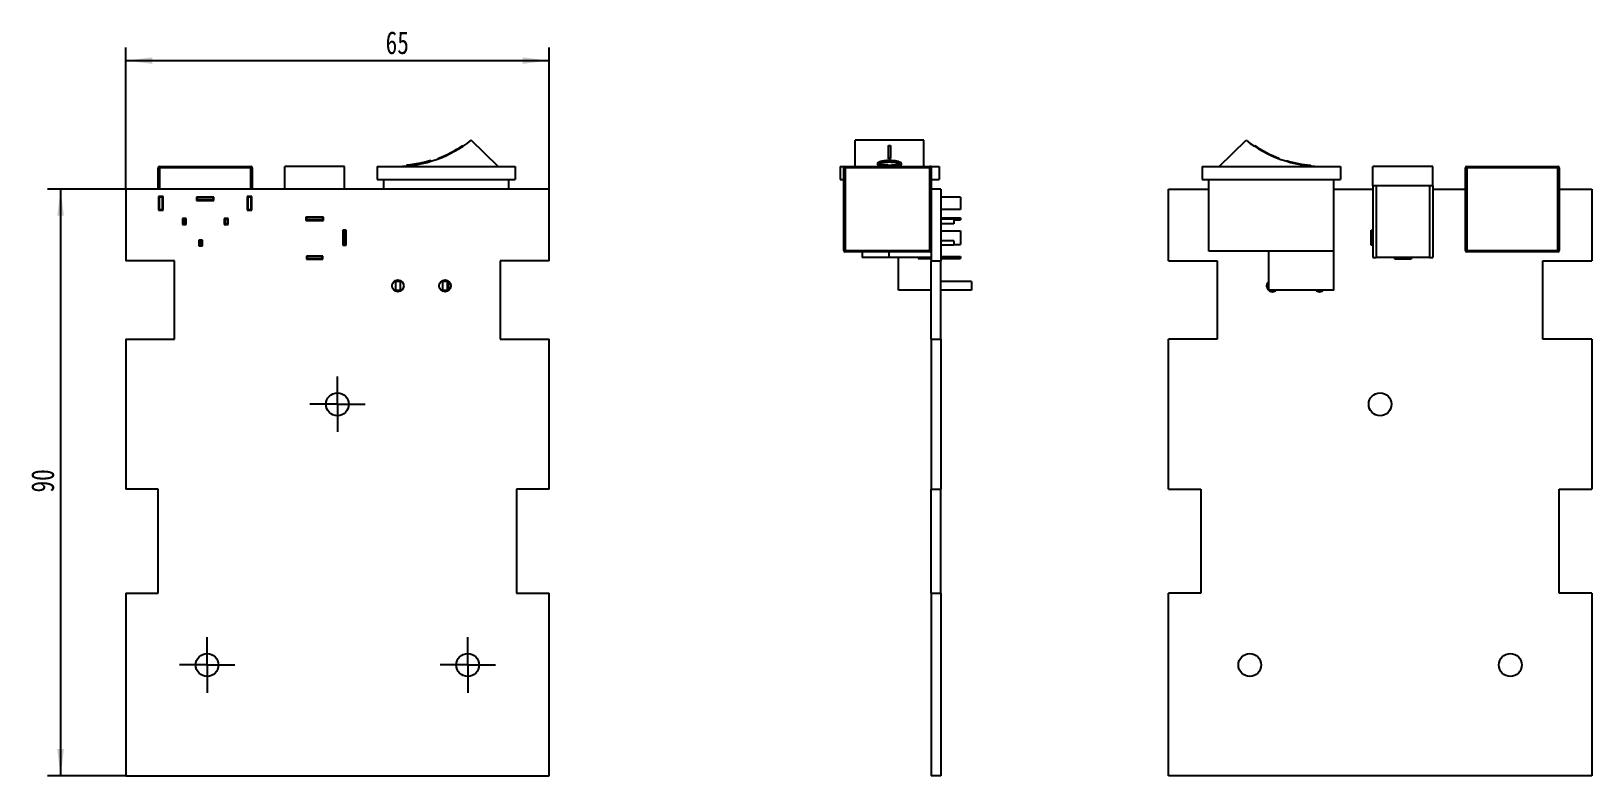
# Model space of a CAD drawing. Header units: millimetres. Extents: x 506 to 746, y 168 to 282.
import ezdxf

# ---------------------------------------------------------------- set-up
doc = ezdxf.new("R2010")
doc.units = ezdxf.units.MM
doc.linetypes.add('CENTERX2', pattern=[20.32, 12.7, -2.54, 2.54, -2.54])
doc.layers.add('中心线层', color=1, linetype='CENTERX2', lineweight=25)
doc.layers.add('标注层', color=150, linetype='Continuous', lineweight=25)
doc.styles.add('SLDTEXTSTYLE1', font='hyswlongfangsong.ttf')
doc.dimstyles.new('SLDDIMSTYLE0', dxfattribs={"dimtxt": 3.5, "dimasz": 4.08, "dimexe": 0, "dimexo": 0.0625, "dimgap": 0.875, "dimtad": 2, "dimrnd": 1e-09, "dimzin": 12, "dimdsep": 46, "dimtxsty": 'SLDTEXTSTYLE1', "dimsah": 1, "dimcen": 0.09, "dimadec": 0, "dimazin": 3, "dimtfac": 1, "dimtofl": 0, "dimtmove": 0, "dimatfit": 3, "dimfxl": 0, "dimfrac": 2, "dimtolj": 1, "dimtzin": 12, "dimarcsym": 0})

# ---------------------------------------------------------------- blocks, each defined once
blk = doc.blocks.new('_D')
at = {"layer": '标注层'}
for p, q in [((520.89, 257.52), (520.89, 279.25)), ((585.89, 257.52), (585.89, 279.25)), ((520.89, 277.25), (585.89, 277.25))]:
    blk.add_line(p, q, dxfattribs=at)
for points in [[(520.89, 277.25), (524.97, 276.74), (524.97, 277.75)], [(585.89, 277.25), (581.81, 277.75), (581.81, 276.74)]]:
    blk.add_solid(points, dxfattribs=at)
at = {"layer": '标注层', "insert": (560.79, 281.76), "char_height": 3.5, "attachment_point": 1, "style": 'SLDTEXTSTYLE1'}
blk.add_mtext('65', dxfattribs=at)
blk = doc.blocks.new('_D_1')
at = {"layer": '标注层'}
for p, q in [((520.89, 257.52), (508.89, 257.52)), ((510.89, 257.52), (510.89, 167.52)), ((520.89, 167.52), (508.89, 167.52))]:
    blk.add_line(p, q, dxfattribs=at)
for points in [[(510.89, 257.52), (510.38, 253.44), (511.4, 253.44)], [(510.89, 167.52), (511.4, 171.6), (510.38, 171.6)]]:
    blk.add_solid(points, dxfattribs=at)
at = {"layer": '标注层', "insert": (506.38, 210.98), "char_height": 3.5, "attachment_point": 1, "rotation": 90, "style": 'SLDTEXTSTYLE1'}
blk.add_mtext('90', dxfattribs=at)
blk = doc.blocks.new('SW_CENTERMARKSYMBOL_0')
at = {"layer": '中心线层', "color": 0}
for p, q in [((0, 2.5), (0, 4.25)), ((0, 0), (0, 2.5)), ((-2.5, 0), (-4.25, 0)), ((0, 0), (-2.5, 0)), ((0, 0), (0, -2.5)), ((0, 0), (2.5, 0)), ((2.5, 0), (4.25, 0)), ((0, -2.5), (0, -4.25))]:
    blk.add_line(p, q, dxfattribs=at)
blk = doc.blocks.new('SW_CENTERMARKSYMBOL_1')
at = {"layer": '中心线层', "color": 0}
for p, q in [((0, 2.5), (0, 4.25)), ((0, 0), (0, 2.5)), ((-2.5, 0), (-4.25, 0)), ((0, 0), (-2.5, 0)), ((0, 0), (0, -2.5)), ((0, 0), (2.5, 0)), ((2.5, 0), (4.25, 0)), ((0, -2.5), (0, -4.25))]:
    blk.add_line(p, q, dxfattribs=at)
blk = doc.blocks.new('SW_CENTERMARKSYMBOL_2')
at = {"layer": '中心线层', "color": 0}
for p, q in [((0, 2.5), (0, 4.25)), ((0, 0), (0, 2.5)), ((-2.5, 0), (-4.25, 0)), ((0, 0), (-2.5, 0)), ((0, 0), (0, -2.5)), ((0, 0), (2.5, 0)), ((2.5, 0), (4.25, 0)), ((0, -2.5), (0, -4.25))]:
    blk.add_line(p, q, dxfattribs=at)

msp = doc.modelspace()

# ---------------------------------------------------------------- linework, layer by layer
at = {"color": 7, "linetype": 'Continuous', "lineweight": 25}
for p, q in [((572.63, 264.082), (572.63, 264.201)), ((578.09, 261.018), (573.933, 265.018)), ((632.894, 261.018), (632.894, 265.018)), ((643.394, 265.018), (632.894, 265.018)), ((638.008, 262.306), (638.008, 264.201)), ((638.008, 264.201), (638.28, 264.201)), ((638.28, 264.201), (638.28, 262.306)), ((643.394, 261.018), (643.394, 265.018)), ((688.758, 261.018), (692.915, 265.018)), ((694.218, 264.082), (694.218, 264.201)), ((564.024, 261.193), (564.024, 261.092)), ((567.746, 261.807), (567.746, 261.912)), ((568.911, 262.199), (568.911, 262.306)), ((636.283, 261.453), (636.283, 261.353)), ((638.28, 262.306), (638.008, 262.306)), ((638.008, 262.199), (638.008, 262.306)), ((638.28, 262.199), (638.008, 262.199)), ((638.28, 262.199), (638.28, 262.306)), ((640.005, 261.351), (640.005, 261.455)), ((697.937, 262.199), (697.937, 262.306)), ((699.102, 261.912), (699.102, 261.807)), ((702.824, 261.092), (702.824, 261.193)), ((526.09, 260.818), (525.89, 260.818)), ((525.89, 257.518), (525.89, 260.818)), ((526.09, 260.818), (526.09, 261.018)), ((526.09, 261.018), (540.09, 261.018)), ((540.09, 260.818), (526.09, 260.818)), ((540.09, 261.018), (540.09, 260.818)), ((540.29, 260.818), (540.09, 260.818)), ((540.29, 260.818), (540.29, 257.518)), ((554.49, 261.018), (545.29, 261.018)), ((545.29, 257.518), (545.29, 261.018)), ((554.49, 257.518), (554.49, 261.018)), ((559.49, 261.018), (580.69, 261.018)), ((559.49, 261.018), (559.49, 259.018)), ((559.49, 259.018), (580.69, 259.018)), ((560.49, 257.518), (560.49, 259.018)), ((579.69, 257.518), (579.69, 259.018)), ((580.69, 261.018), (580.69, 259.018)), ((630.544, 261.018), (631.338, 261.018)), ((630.544, 261.018), (630.544, 259.018)), ((630.544, 259.018), (631.138, 259.018)), ((631.338, 260.818), (631.138, 260.818)), ((631.138, 248.118), (631.138, 260.818)), ((631.338, 260.818), (631.338, 261.018)), ((631.338, 261.018), (644.338, 261.018)), ((631.338, 260.818), (631.338, 248.118)), ((644.338, 260.818), (631.338, 260.818)), ((644.538, 261.018), (644.338, 261.018)), ((644.338, 260.818), (644.338, 261.018)), ((644.338, 248.118), (644.338, 260.818)), ((644.538, 260.818), (644.338, 260.818)), ((644.538, 260.818), (644.538, 261.018)), ((644.538, 261.018), (645.744, 261.018)), ((644.538, 260.818), (644.538, 257.518)), ((644.538, 259.018), (645.744, 259.018)), ((644.544, 257.518), (644.544, 259.018)), ((645.744, 261.018), (645.744, 259.018)), ((686.158, 261.018), (686.158, 259.018)), ((686.158, 261.018), (707.358, 261.018)), ((686.158, 259.018), (707.358, 259.018)), ((687.158, 248.018), (687.158, 259.018)), ((706.358, 248.018), (706.358, 259.018)), ((707.358, 261.018), (707.358, 259.018)), ((721.558, 261.018), (712.358, 261.018)), ((712.358, 258.018), (712.358, 261.018)), ((721.558, 258.018), (721.558, 261.018)), ((726.558, 248.118), (726.558, 260.818)), ((726.758, 260.818), (726.558, 260.818)), ((726.758, 260.818), (726.758, 261.018)), ((726.758, 261.018), (740.758, 261.018)), ((726.758, 260.818), (726.758, 248.118)), ((740.758, 260.818), (726.758, 260.818)), ((740.758, 261.018), (740.758, 260.818)), ((740.758, 248.118), (740.758, 260.818)), ((740.958, 260.818), (740.758, 260.818)), ((740.958, 260.818), (740.958, 248.118)), ((585.89, 257.518), (520.89, 257.518)), ((520.89, 257.518), (520.89, 246.518)), ((526.64, 256.418), (525.94, 256.418)), ((525.94, 256.418), (525.94, 254.318)), ((526.64, 254.318), (526.64, 256.418)), ((540.24, 256.418), (539.54, 256.418)), ((539.54, 256.418), (539.54, 254.318)), ((540.24, 254.318), (540.24, 256.418)), ((585.89, 246.518), (585.89, 257.518)), ((646.038, 257.518), (644.538, 257.518)), ((644.538, 257.518), (644.538, 246.518)), ((646.038, 257.518), (646.038, 246.518)), ((680.958, 246.518), (680.958, 257.518)), ((680.958, 257.518), (687.158, 257.518)), ((706.358, 257.518), (712.358, 257.518)), ((721.558, 258.018), (712.358, 258.018)), ((712.358, 258.018), (712.358, 247.018)), ((712.858, 258.018), (712.858, 247.018)), ((721.058, 258.018), (721.058, 247.018)), ((721.558, 258.018), (721.558, 247.018)), ((721.558, 257.518), (726.558, 257.518)), ((740.958, 257.518), (745.958, 257.518)), ((745.958, 257.518), (745.958, 246.518)), ((525.94, 254.318), (526.64, 254.318)), ((526.54, 256.318), (526.04, 256.318)), ((526.04, 256.318), (526.04, 254.418)), ((526.04, 254.418), (526.54, 254.418)), ((526.54, 254.418), (526.54, 256.318)), ((534.44, 256.318), (531.74, 256.318)), ((531.74, 256.318), (531.74, 255.768)), ((531.74, 255.768), (534.44, 255.768)), ((534.34, 256.218), (531.84, 256.218)), ((531.84, 256.218), (531.84, 255.868)), ((531.84, 255.868), (534.34, 255.868)), ((534.34, 255.868), (534.34, 256.218)), ((534.44, 255.768), (534.44, 256.318)), ((539.54, 254.318), (540.24, 254.318)), ((539.64, 256.318), (539.64, 254.418)), ((540.14, 256.318), (539.64, 256.318)), ((539.64, 254.418), (540.14, 254.418)), ((540.14, 254.418), (540.14, 256.318)), ((644.531, 256.318), (644.531, 254.418)), ((644.538, 256.318), (644.531, 256.318)), ((644.538, 254.418), (644.531, 254.418)), ((649.038, 256.318), (646.038, 256.318)), ((649.038, 254.418), (646.038, 254.418)), ((649.038, 256.318), (649.038, 254.418)), ((530.19, 253.018), (529.59, 253.018)), ((529.59, 253.018), (529.59, 252.118)), ((529.59, 252.118), (530.19, 252.118)), ((529.69, 252.918), (529.69, 252.218)), ((530.09, 252.918), (529.69, 252.918)), ((529.69, 252.218), (530.09, 252.218)), ((530.09, 252.218), (530.09, 252.918)), ((530.19, 252.118), (530.19, 253.018)), ((535.99, 253.018), (535.99, 252.118)), ((536.59, 253.018), (535.99, 253.018)), ((535.99, 252.118), (536.59, 252.118)), ((536.09, 252.918), (536.09, 252.218)), ((536.49, 252.918), (536.09, 252.918)), ((536.09, 252.218), (536.49, 252.218)), ((536.49, 252.218), (536.49, 252.918)), ((536.59, 252.118), (536.59, 253.018)), ((551.24, 253.218), (548.54, 253.218)), ((548.54, 253.218), (548.54, 252.718)), ((548.54, 252.718), (551.24, 252.718)), ((548.64, 253.118), (548.64, 252.818)), ((551.14, 253.118), (548.64, 253.118)), ((548.64, 252.818), (551.14, 252.818)), ((551.14, 252.818), (551.14, 253.118)), ((551.24, 252.718), (551.24, 253.218)), ((646.038, 253.118), (649.038, 253.118)), ((648.038, 252.918), (646.038, 252.918)), ((648.038, 252.218), (646.038, 252.218)), ((648.038, 252.918), (648.038, 252.218)), ((648.038, 252.818), (649.038, 252.818)), ((649.038, 253.118), (649.038, 252.818)), ((532.69, 249.718), (532.09, 249.718)), ((532.09, 249.718), (532.09, 248.818)), ((532.59, 249.618), (532.19, 249.618)), ((532.19, 249.618), (532.19, 248.918)), ((532.59, 248.918), (532.59, 249.618)), ((532.69, 248.818), (532.69, 249.718)), ((554.74, 251.218), (554.24, 251.218)), ((554.24, 251.218), (554.24, 248.918)), ((554.34, 251.118), (554.34, 249.018)), ((554.64, 251.118), (554.34, 251.118)), ((554.49, 251.118), (554.49, 251.218)), ((554.64, 249.018), (554.64, 251.118)), ((554.74, 248.918), (554.74, 251.218)), ((646.038, 251.118), (649.038, 251.118)), ((648.038, 249.618), (646.038, 249.618)), ((648.038, 249.618), (648.038, 248.918)), ((649.038, 251.118), (649.038, 249.018)), ((712.108, 248.918), (712.108, 251.218)), ((712.108, 251.218), (712.358, 251.218)), ((712.208, 249.018), (712.208, 251.118)), ((712.208, 251.118), (712.358, 251.118)), ((532.09, 248.818), (532.69, 248.818)), ((532.19, 248.918), (532.59, 248.918)), ((551.14, 247.268), (548.64, 247.268)), ((548.64, 247.268), (548.64, 246.768)), ((548.74, 247.018), (548.64, 247.018)), ((548.64, 246.768), (551.14, 246.768)), ((551.04, 247.168), (548.74, 247.168)), ((548.74, 247.168), (548.74, 246.868)), ((548.74, 246.868), (551.04, 246.868)), ((551.04, 246.868), (551.04, 247.168)), ((551.14, 247.018), (551.04, 247.018)), ((551.14, 246.768), (551.14, 247.268)), ((554.24, 248.918), (554.74, 248.918)), ((554.34, 249.018), (554.64, 249.018)), ((554.49, 248.918), (554.49, 249.018)), ((631.338, 248.118), (631.138, 248.118)), ((631.338, 248.118), (644.338, 248.118)), ((631.338, 247.918), (631.338, 248.118)), ((644.338, 247.918), (631.338, 247.918)), ((633.938, 247.918), (633.938, 247.018)), ((638.038, 247.018), (633.938, 247.018)), ((638.038, 247.918), (638.038, 247.018)), ((644.538, 247.018), (638.038, 247.018)), ((639.544, 242.018), (639.544, 247.018)), ((642.538, 247.018), (642.538, 246.868)), ((642.538, 246.868), (644.538, 246.868)), ((644.338, 247.918), (644.338, 248.118)), ((644.538, 248.118), (644.338, 248.118)), ((648.038, 248.918), (646.038, 248.918)), ((646.038, 247.168), (649.038, 247.168)), ((646.038, 246.868), (649.038, 246.868)), ((648.038, 249.018), (649.038, 249.018)), ((649.038, 247.168), (649.038, 246.868)), ((706.358, 248.018), (687.158, 248.018)), ((696.358, 242.018), (696.358, 248.018)), ((706.358, 242.018), (706.358, 248.018)), ((712.358, 248.918), (712.108, 248.918)), ((712.358, 249.018), (712.208, 249.018)), ((712.358, 247.018), (712.858, 247.018)), ((721.058, 247.018), (712.858, 247.018)), ((715.708, 246.768), (715.708, 247.018)), ((718.208, 246.768), (715.708, 246.768)), ((715.808, 246.868), (715.808, 247.018)), ((718.108, 246.868), (715.808, 246.868)), ((718.108, 247.018), (718.108, 246.868)), ((718.208, 247.018), (718.208, 246.768)), ((721.058, 247.018), (721.558, 247.018)), ((726.758, 248.118), (726.558, 248.118)), ((726.758, 248.118), (726.758, 247.918)), ((726.758, 248.118), (740.758, 248.118)), ((740.758, 247.918), (726.758, 247.918)), ((740.758, 247.918), (740.758, 248.118)), ((740.958, 248.118), (740.758, 248.118)), ((528.39, 246.518), (520.89, 246.518)), ((528.39, 234.518), (528.39, 246.518)), ((585.89, 246.518), (578.39, 246.518)), ((578.39, 246.518), (578.39, 234.518)), ((644.538, 246.518), (646.038, 246.518)), ((644.538, 234.518), (644.538, 246.518)), ((646.038, 234.518), (646.038, 246.518)), ((680.958, 246.518), (688.458, 246.518)), ((688.458, 246.518), (688.458, 234.518)), ((738.458, 246.518), (745.958, 246.518)), ((738.458, 234.518), (738.458, 246.518)), ((562.29, 242.018), (562.08, 242.018)), ((563.06, 243.368), (562.29, 243.368)), ((562.29, 243.368), (562.29, 242.018)), ((562.29, 242.018), (563.06, 242.018)), ((563.06, 242.018), (563.06, 243.368)), ((563.271, 242.018), (563.06, 242.018)), ((569.52, 242.018), (569.31, 242.018)), ((569.52, 243.368), (569.52, 242.018)), ((570.29, 243.368), (569.52, 243.368)), ((569.52, 242.018), (570.29, 242.018)), ((570.29, 242.018), (570.29, 243.368)), ((570.49, 242.018), (570.29, 242.018)), ((570.49, 242.018), (570.49, 243.376)), ((644.538, 242.018), (639.544, 242.018)), ((650.744, 243.368), (646.038, 243.368)), ((650.744, 242.018), (646.038, 242.018)), ((650.744, 243.368), (650.744, 242.018)), ((706.358, 242.018), (696.358, 242.018)), ((520.89, 234.518), (528.39, 234.518)), ((520.89, 234.518), (520.89, 211.518)), ((578.39, 234.518), (585.89, 234.518)), ((585.89, 211.518), (585.89, 234.518)), ((644.538, 234.518), (646.038, 234.518)), ((644.538, 234.518), (644.538, 211.518)), ((646.038, 234.518), (646.038, 211.518)), ((688.458, 234.518), (680.958, 234.518)), ((680.958, 211.518), (680.958, 234.518)), ((745.958, 234.518), (738.458, 234.518)), ((745.958, 234.518), (745.958, 211.518)), ((525.89, 211.518), (520.89, 211.518)), ((525.89, 195.518), (525.89, 211.518)), ((585.89, 211.518), (580.89, 211.518)), ((580.89, 211.518), (580.89, 195.518)), ((644.538, 211.518), (646.038, 211.518)), ((644.538, 195.518), (644.538, 211.518)), ((646.038, 195.518), (646.038, 211.518)), ((680.958, 211.518), (685.958, 211.518)), ((685.958, 211.518), (685.958, 195.518)), ((740.958, 211.518), (745.958, 211.518)), ((740.958, 195.518), (740.958, 211.518)), ((520.89, 195.518), (525.89, 195.518)), ((520.89, 195.518), (520.89, 167.518)), ((580.89, 195.518), (585.89, 195.518)), ((585.89, 167.518), (585.89, 195.518)), ((644.538, 195.518), (646.038, 195.518)), ((644.538, 195.518), (644.538, 167.518)), ((646.038, 195.518), (646.038, 167.518)), ((680.958, 167.518), (680.958, 195.518)), ((685.958, 195.518), (680.958, 195.518)), ((745.958, 195.518), (740.958, 195.518)), ((745.958, 195.518), (745.958, 167.518)), ((520.89, 167.518), (585.89, 167.518)), ((646.038, 167.518), (644.538, 167.518)), ((745.958, 167.518), (680.958, 167.518))]:
    msp.add_line(p, q, dxfattribs=at)
at = {"color": 8, "linetype": 'Continuous', "lineweight": 25}
for p, q in [((526.09, 260.818), (526.09, 257.518)), ((540.09, 257.518), (540.09, 260.818)), ((526.09, 256.418), (526.09, 256.318)), ((540.09, 256.318), (540.09, 256.418)), ((526.09, 254.418), (526.09, 254.318)), ((540.09, 254.318), (540.09, 254.418))]:
    msp.add_line(p, q, dxfattribs=at)
at = {"color": 7, "linetype": 'Continuous', "lineweight": 25}
for centre, radius in [((562.675, 242.693), 0.9), ((569.905, 242.693), 0.9), ((553.39, 224.518), 1.75), ((713.458, 224.518), 1.75), ((533.39, 184.518), 1.75), ((573.39, 184.518), 1.75), ((693.458, 184.518), 1.75), ((733.458, 184.518), 1.75)]:
    msp.add_circle(centre, radius, dxfattribs=at)
for centre, radius, start, end in [((562.355, 279.767), 18.752, 270.80769, 308.1325), ((562.355, 279.767), 18.652, 290.58073, 303.42902), ((704.493, 279.767), 18.752, 231.8675, 269.19231), ((704.493, 279.767), 18.652, 236.57098, 249.41927), ((704.493, 279.766), 18.65, 253.19833, 264.7929), ((526.09, 260.818), 0.2, 90, 180), ((540.09, 260.818), 0.2, 0, 90), ((631.338, 260.818), 0.2, 90, 180), ((644.338, 260.818), 0.2, 0, 90), ((726.758, 260.818), 0.2, 90, 180), ((740.758, 260.818), 0.2, 0, 90), ((631.338, 248.118), 0.2, 180, 270), ((644.338, 248.118), 0.2, 270, 0), ((726.758, 248.118), 0.2, 180, 270), ((740.758, 248.118), 0.2, 270, 0), ((696.943, 242.693), 0.9, 130.5416, 270), ((696.943, 242.693), 0.9, 270, 311.40962), ((704.173, 242.693), 0.9, 228.59038, 270), ((704.173, 242.693), 0.9, 270, 311.40962)]:
    msp.add_arc(centre, radius, start, end, dxfattribs=at)
for points, knots in [([(567.746, 261.912), (567.727, 261.906), (567.688, 261.894), (567.385, 261.805), (566.935, 261.684), (566.354, 261.546), (565.708, 261.416), (565.082, 261.313), (564.55, 261.243), (564.189, 261.205), (564.016, 261.19), (564.041, 261.192), (564.048, 261.193)], [0, 0, 0, 0, 0.10329, 0.2064966, 0.3119913, 0.421363, 0.53254, 0.6427391, 0.7508224, 0.8573888, 0.9633831, 1, 1, 1, 1]), ([(638.144, 261.912), (638.347, 261.906), (638.754, 261.894), (639.297, 261.805), (639.723, 261.684), (639.983, 261.546), (640.034, 261.416), (639.863, 261.313), (639.494, 261.244), (638.975, 261.205), (638.364, 261.188), (637.731, 261.191), (637.144, 261.214), (636.67, 261.261), (636.36, 261.337), (636.248, 261.445), (636.347, 261.577), (636.654, 261.717), (637.136, 261.836), (637.666, 261.903), (638.012, 261.909), (638.144, 261.912)], [0, 0, 0, 0, 0.0516376, 0.1032336, 0.1559734, 0.2106515, 0.2662321, 0.3213238, 0.3753577, 0.4286333, 0.4816229, 0.5345668, 0.5875116, 0.6404568, 0.6934813, 0.746881, 0.8011194, 0.8563686, 0.9119062, 0.9662322, 1, 1, 1, 1]), ([(636.305, 261.353), (636.299, 261.341), (636.268, 261.286), (636.435, 261.213), (636.791, 261.143), (637.314, 261.104), (637.924, 261.088), (638.558, 261.091), (639.143, 261.113), (639.623, 261.159), (639.913, 261.237), (640.037, 261.306), (640.003, 261.35), (640.001, 261.351)], [0, 0, 0, 0, 0.0304948, 0.1411297, 0.2496637, 0.3566914, 0.4631511, 0.5695199, 0.6758905, 0.782262, 0.8887912, 0.9960667, 1, 1, 1, 1]), ([(638.144, 261.803), (638.307, 261.799), (638.633, 261.79), (639.069, 261.724), (639.409, 261.632), (639.615, 261.526), (639.655, 261.423), (639.518, 261.338), (639.221, 261.278), (638.804, 261.241), (638.315, 261.226), (637.809, 261.229), (637.341, 261.25), (636.963, 261.293), (636.716, 261.36), (636.628, 261.448), (636.709, 261.552), (636.956, 261.659), (637.344, 261.748), (637.765, 261.797), (638.04, 261.802), (638.144, 261.803)], [0, 0, 0, 0, 0.0518385, 0.1036419, 0.1564204, 0.2109062, 0.2663139, 0.3214582, 0.3757045, 0.4291558, 0.4821871, 0.5350698, 0.5879255, 0.6408302, 0.6939349, 0.7475413, 0.8019878, 0.8572579, 0.9125862, 0.9667155, 1, 1, 1, 1]), ([(636.707, 261.413), (636.714, 261.425), (636.742, 261.471), (636.964, 261.556), (637.342, 261.644), (637.766, 261.693), (638.04, 261.698), (638.144, 261.7)], [0, 0, 0, 0, 0.0911849, 0.3448269, 0.5987283, 0.8471842, 1, 1, 1, 1]), ([(638.144, 261.7), (638.307, 261.695), (638.633, 261.686), (639.07, 261.62), (639.406, 261.529), (639.608, 261.432), (639.613, 261.376), (639.614, 261.352)], [0, 0, 0, 0, 0.2067165, 0.4132937, 0.6237191, 0.8408761, 1, 1, 1, 1])]:
    msp.add_open_spline(points, degree=3, knots=knots, dxfattribs=at)

# ---------------------------------------------------------------- block references
at = {"layer": '中心线层'}
for name, p in [('SW_CENTERMARKSYMBOL_0', (553.39, 224.518)), ('SW_CENTERMARKSYMBOL_1', (533.39, 184.518)), ('SW_CENTERMARKSYMBOL_2', (573.39, 184.518))]:
    msp.add_blockref(name, p, dxfattribs=at)

# ---------------------------------------------------------------- dimensions: what is measured, and where the dimension line sits
at = {"layer": '标注层'}
dim = msp.add_linear_dim(base=(585.89, 277.246), p1=(520.89, 257.518), p2=(585.89, 257.518), dimstyle='SLDDIMSTYLE0', dxfattribs=at)
dim.commit()
dim.dimension.update_dxf_attribs({"geometry": '_D', "text_midpoint": (562.324, 277.246), "dimtype": 160})
dim = msp.add_linear_dim(base=(510.89, 167.518), p1=(520.89, 257.518), p2=(520.89, 167.518), angle=90, dimstyle='SLDDIMSTYLE0', dxfattribs=at)
dim.commit()
dim.dimension.update_dxf_attribs({"geometry": '_D_1', "text_midpoint": (510.89, 212.518), "dimtype": 160})

doc.saveas('drawing.dxf')
